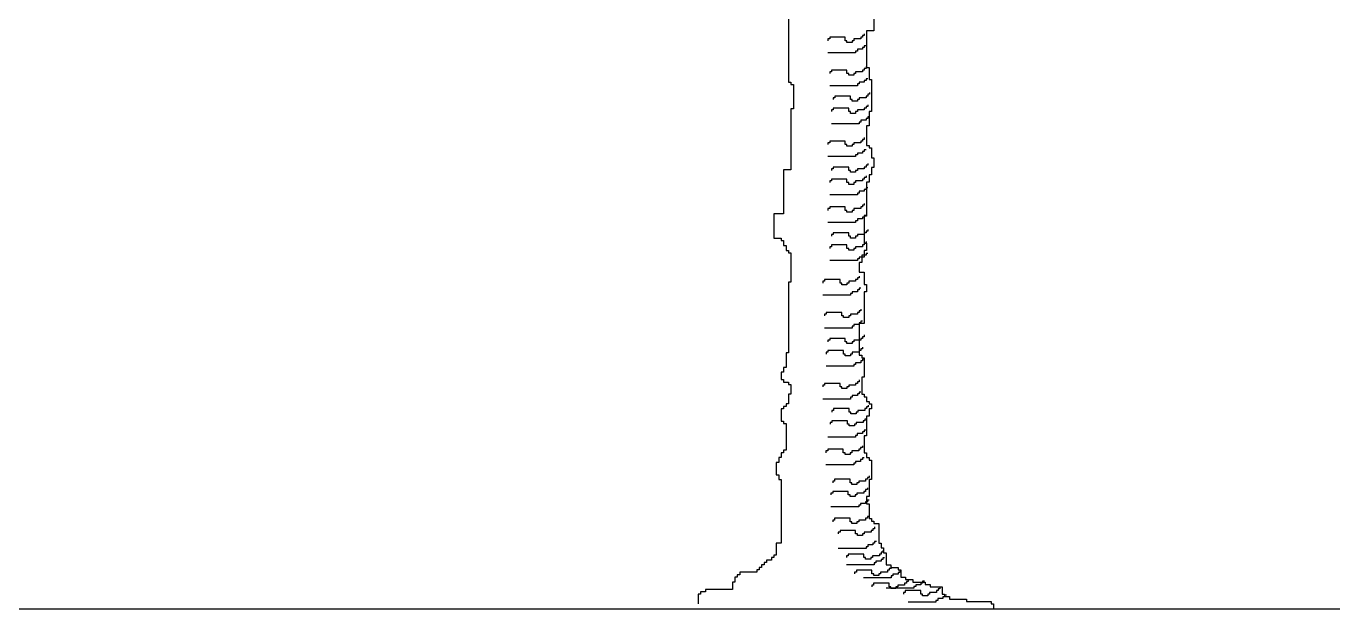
# Model space of a CAD drawing. Header units: millimetres. Extents: x -10794 to 121495, y 177957 to 264658.
# Drawn here: x 93043 to 100644, y 200332 to 203721 of the extents above; entities that cross this region are included whole.
import ezdxf

# ---------------------------------------------------------------- set-up
doc = ezdxf.new("R2010")
doc.units = ezdxf.units.MM
doc.layers.add('www.cad-blocks.net', color=7, linetype='Continuous')

# ---------------------------------------------------------------- blocks, each defined once
blk = doc.blocks.new('A$C5D3D05BB')
for p, q in [((2510.8, 3432.5), (2510.8, 3063.7)), ((3007.6, 3432.5), (3007.6, 3361.6)), ((3007.6, 3361.6), (2965, 3361.6)), ((2965, 3361.6), (2965, 3148.8)), ((2965, 3148.8), (2979.2, 3148.8)), ((2979.2, 3148.8), (2979.2, 3077.9)), ((2510.8, 3063.7), (2525, 3063.7)), ((2525, 3063.7), (2525, 3049.5)), ((2525, 3049.5), (2539.2, 3049.5)), ((2539.2, 3049.5), (2539.2, 2907.7)), ((2979.2, 3077.9), (2993.4, 3077.9)), ((2993.4, 3077.9), (2993.4, 2893.5)), ((2539.2, 2907.7), (2525, 2907.7)), ((2525, 2907.7), (2525, 2553.1)), ((2993.4, 2893.5), (2979.2, 2893.5)), ((2979.2, 2893.5), (2979.2, 2808.4)), ((2979.2, 2808.4), (2965, 2808.4)), ((2965, 2808.4), (2965, 2694.9)), ((2965, 2694.9), (2979.2, 2694.9)), ((2979.2, 2694.9), (2979.2, 2680.8)), ((2979.2, 2680.8), (2993.4, 2680.8)), ((2993.4, 2680.8), (2993.4, 2624)), ((2993.4, 2624), (3007.6, 2624)), ((3007.6, 2624), (3007.6, 2567.3)), ((2525, 2553.1), (2482.4, 2553.1)), ((2482.4, 2553.1), (2482.4, 2297.8)), ((2993.4, 2524.7), (2979.2, 2524.7)), ((2979.2, 2524.7), (2979.2, 2482.2)), ((3007.6, 2567.3), (2993.4, 2567.3)), ((2993.4, 2567.3), (2993.4, 2524.7)), ((2979.2, 2482.2), (2965, 2482.2)), ((2965, 2482.2), (2965, 2283.6)), ((2482.4, 2297.8), (2425.7, 2297.8)), ((2425.7, 2297.8), (2425.7, 2156)), ((2965, 2283.6), (2950.8, 2283.6)), ((2950.8, 2283.6), (2950.8, 2127.6)), ((2425.7, 2156), (2468.2, 2156)), ((2468.2, 2156), (2468.2, 2141.8)), ((2468.2, 2141.8), (2482.4, 2141.8)), ((2482.4, 2141.8), (2482.4, 2113.4)), ((2482.4, 2113.4), (2496.6, 2113.4)), ((2496.6, 2113.4), (2496.6, 2085)), ((2496.6, 2085), (2510.8, 2085)), ((2510.8, 2085), (2510.8, 2070.9)), ((2510.8, 2070.9), (2525, 2070.9)), ((2525, 2070.9), (2525, 1900.6)), ((2950.8, 2056.7), (2936.6, 2056.7)), ((2936.6, 2056.7), (2936.6, 2014.1)), ((2950.8, 2127.6), (2965, 2127.6)), ((2965, 2085), (2950.8, 2085)), ((2950.8, 2085), (2950.8, 2056.7)), ((2965, 2127.6), (2965, 2085)), ((2936.6, 2014.1), (2922.4, 2014.1)), ((2922.4, 2014.1), (2922.4, 1957.4)), ((2525, 1900.6), (2510.8, 1900.6)), ((2510.8, 1900.6), (2510.8, 1489.3)), ((2922.4, 1957.4), (2950.8, 1957.4)), ((2950.8, 1957.4), (2950.8, 1886.5)), ((2950.8, 1886.5), (2965, 1886.5)), ((2965, 1843.9), (2950.8, 1843.9)), ((2950.8, 1843.9), (2950.8, 1659.5)), ((2965, 1886.5), (2965, 1843.9)), ((2950.8, 1659.5), (2922.4, 1659.5)), ((2922.4, 1659.5), (2922.4, 1475.1)), ((2510.8, 1489.3), (2496.6, 1489.3)), ((2496.6, 1489.3), (2496.6, 1404.2)), ((2922.4, 1475.1), (2936.6, 1475.1)), ((2936.6, 1475.1), (2936.6, 1460.9)), ((2936.6, 1460.9), (2950.8, 1460.9)), ((2950.8, 1460.9), (2950.8, 1347.5)), ((2482.4, 1375.8), (2468.2, 1375.8)), ((2468.2, 1375.8), (2468.2, 1333.3)), ((2496.6, 1404.2), (2482.4, 1404.2)), ((2482.4, 1404.2), (2482.4, 1375.8)), ((2468.2, 1333.3), (2482.4, 1333.3)), ((2482.4, 1333.3), (2482.4, 1319.1)), ((2482.4, 1319.1), (2510.8, 1319.1)), ((2510.8, 1319.1), (2510.8, 1304.9)), ((2510.8, 1304.9), (2525, 1304.9)), ((2525, 1304.9), (2525, 1248.2)), ((2950.8, 1347.5), (2936.6, 1347.5)), ((2936.6, 1347.5), (2936.6, 1248.2)), ((2525, 1248.2), (2510.8, 1248.2)), ((2510.8, 1248.2), (2510.8, 1191.5)), ((2936.6, 1248.2), (2950.8, 1248.2)), ((2950.8, 1248.2), (2950.8, 1234)), ((2950.8, 1234), (2965, 1234)), ((2965, 1234), (2965, 1205.6)), ((2482.4, 1163.1), (2468.2, 1163.1)), ((2468.2, 1163.1), (2468.2, 1092.2)), ((2496.6, 1177.3), (2482.4, 1177.3)), ((2482.4, 1177.3), (2482.4, 1163.1)), ((2510.8, 1191.5), (2496.6, 1191.5)), ((2496.6, 1191.5), (2496.6, 1177.3)), ((2965, 1205.6), (2979.2, 1205.6)), ((2979.2, 1205.6), (2979.2, 1191.5)), ((2979.2, 1191.5), (2993.4, 1191.5)), ((2993.4, 1163.1), (2979.2, 1163.1)), ((2979.2, 1163.1), (2979.2, 1120.5)), ((2993.4, 1191.5), (2993.4, 1163.1)), ((2468.2, 1092.2), (2482.4, 1092.2)), ((2482.4, 1092.2), (2482.4, 1078)), ((2482.4, 1078), (2496.6, 1078)), ((2496.6, 1078), (2496.6, 922)), ((2979.2, 1120.5), (2965, 1120.5)), ((2965, 1120.5), (2965, 1007.1)), ((2965, 1007.1), (2950.8, 1007.1)), ((2950.8, 1007.1), (2950.8, 907.8)), ((2496.6, 922), (2482.4, 922)), ((2482.4, 922), (2482.4, 907.8)), ((2454, 851), (2439.8, 851)), ((2439.8, 851), (2439.8, 780.1)), ((2468.2, 879.4), (2454, 879.4)), ((2454, 879.4), (2454, 851)), ((2482.4, 907.8), (2468.2, 907.8)), ((2468.2, 907.8), (2468.2, 879.4)), ((2950.8, 907.8), (2965, 907.8)), ((2965, 907.8), (2965, 879.4)), ((2965, 879.4), (2979.2, 879.4)), ((2979.2, 879.4), (2979.2, 865.2)), ((2979.2, 865.2), (2993.4, 865.2)), ((2993.4, 865.2), (2993.4, 751.7)), ((2439.8, 780.1), (2454, 780.1)), ((2454, 780.1), (2454, 751.7)), ((2454, 751.7), (2468.2, 751.7)), ((2468.2, 751.7), (2468.2, 383)), ((2993.4, 751.7), (2979.2, 751.7)), ((2979.2, 751.7), (2979.2, 652.5)), ((2979.2, 652.5), (2965, 652.5)), ((2965, 652.5), (2965, 609.9)), ((2965, 609.9), (2979.2, 609.9)), ((2979.2, 609.9), (2979.2, 524.8)), ((2979.2, 524.8), (2993.4, 524.8)), ((2993.4, 524.8), (2993.4, 510.6)), ((2993.4, 510.6), (3007.6, 510.6)), ((3007.6, 510.6), (3007.6, 496.4)), ((3007.6, 496.4), (3035.9, 496.4)), ((3035.9, 496.4), (3035.9, 383)), ((2468.2, 383), (2439.8, 383)), ((2439.8, 383), (2439.8, 312)), ((3035.9, 383), (3050.1, 383)), ((3050.1, 383), (3050.1, 354.6)), ((2439.8, 312), (2425.7, 312)), ((2425.7, 312), (2425.7, 297.9)), ((3050.1, 354.6), (3064.3, 354.6)), ((3064.3, 354.6), (3064.3, 326.2)), ((3064.3, 326.2), (3078.5, 326.2)), ((3078.5, 326.2), (3078.5, 255.3)), ((2354.7, 241.1), (2340.5, 241.1)), ((2340.5, 241.1), (2340.5, 226.9)), ((2368.9, 255.3), (2354.7, 255.3)), ((2354.7, 255.3), (2354.7, 241.1)), ((2383.1, 269.5), (2368.9, 269.5)), ((2368.9, 269.5), (2368.9, 255.3)), ((2411.5, 283.7), (2383.1, 283.7)), ((2383.1, 283.7), (2383.1, 269.5)), ((2425.7, 297.9), (2411.5, 297.9)), ((2411.5, 297.9), (2411.5, 283.7)), ((3078.5, 255.3), (3106.9, 255.3)), ((3106.9, 255.3), (3106.9, 241.1)), ((3106.9, 241.1), (3149.5, 241.1)), ((3149.5, 241.1), (3149.5, 226.9)), ((2198.6, 156), (2184.4, 156)), ((2184.4, 156), (2184.4, 113.5)), ((2212.8, 184.4), (2198.6, 184.4)), ((2198.6, 184.4), (2198.6, 156)), ((2227, 198.6), (2212.8, 198.6)), ((2212.8, 198.6), (2212.8, 184.4)), ((2326.3, 212.8), (2227, 212.8)), ((2227, 212.8), (2227, 198.6)), ((2340.5, 226.9), (2326.3, 226.9)), ((2326.3, 226.9), (2326.3, 212.8)), ((3149.5, 226.9), (3163.7, 226.9)), ((3163.7, 226.9), (3163.7, 184.4)), ((3163.7, 184.4), (3192.1, 184.4)), ((3192.1, 184.4), (3192.1, 170.2)), ((3192.1, 170.2), (3234.6, 170.2)), ((3234.6, 170.2), (3234.6, 156)), ((3234.6, 156), (3305.6, 156)), ((3305.6, 156), (3305.6, 141.8)), ((1999.9, 85.1), (1985.7, 85.1)), ((1985.7, 85.1), (1985.7, 28.4)), ((2028.3, 99.3), (1999.9, 99.3)), ((1999.9, 99.3), (1999.9, 85.1)), ((2184.4, 113.5), (2028.3, 113.5)), ((2028.3, 113.5), (2028.3, 99.3)), ((3305.6, 141.8), (3334, 141.8)), ((3334, 141.8), (3334, 127.7)), ((3334, 127.7), (3405, 127.7)), ((3405, 127.7), (3405, 85.1)), ((3405, 85.1), (3419.2, 85.1)), ((3419.2, 85.1), (3419.2, 70.9)), ((3419.2, 70.9), (3447.5, 70.9)), ((3447.5, 70.9), (3447.5, 56.7)), ((3447.5, 56.7), (3546.9, 56.7)), ((3546.9, 56.7), (3546.9, 42.6)), ((3546.9, 42.6), (3688.8, 42.6)), ((3688.8, 42.6), (3688.8, 28.4)), ((3688.8, 28.4), (3703, 28.4)), ((3703, 28.4), (3703, 0)), ((3703, 0), (3717.2, 0))]:
    blk.add_line(p, q)
for points in [[(2951.8, 3344.9), (2951.8, 3334.8), (2941.7, 3334.8), (2941.7, 3324.7), (2931.6, 3324.7), (2931.6, 3314.7), (2891.3, 3314.7), (2891.3, 3304.6), (2881.2, 3304.6), (2881.2, 3294.5), (2851, 3294.5), (2851, 3304.6), (2840.9, 3304.6), (2840.9, 3324.7), (2750.3, 3324.7), (2750.3, 3314.7), (2740.2, 3314.7), (2740.2, 3304.6)], [(2961.8, 3274.4), (2951.8, 3274.4), (2951.8, 3264.3), (2941.7, 3264.3), (2941.7, 3254.3), (2911.5, 3254.3), (2911.5, 3244.2), (2901.4, 3244.2), (2901.4, 3234.1), (2740.2, 3234.1)], [(2961.8, 3153.6), (2961.8, 3143.5), (2951.8, 3143.5), (2951.8, 3133.4), (2941.7, 3133.4), (2941.7, 3123.4), (2901.4, 3123.4), (2901.4, 3113.3), (2891.3, 3113.3), (2891.3, 3103.2), (2861.1, 3103.2), (2861.1, 3113.3), (2851, 3113.3), (2851, 3133.4), (2760.3, 3133.4), (2760.3, 3123.4), (2750.3, 3123.4), (2750.3, 3113.3)], [(2971.9, 3083.1), (2961.8, 3083.1), (2961.8, 3073), (2951.8, 3073), (2951.8, 3062.9), (2921.5, 3062.9), (2921.5, 3052.9), (2911.5, 3052.9), (2911.5, 3042.8), (2750.3, 3042.8)], [(2982, 3002.5), (2982, 2992.5), (2971.9, 2992.5), (2971.9, 2982.4), (2961.8, 2982.4), (2961.8, 2972.3), (2921.5, 2972.3), (2921.5, 2962.3), (2911.5, 2962.3), (2911.5, 2952.2), (2881.2, 2952.2), (2881.2, 2962.3), (2871.2, 2962.3), (2871.2, 2982.4), (2780.5, 2982.4), (2780.5, 2972.3), (2770.4, 2972.3), (2770.4, 2962.3)], [(2971.9, 2932), (2971.9, 2922), (2961.8, 2922), (2961.8, 2911.9), (2951.8, 2911.9), (2951.8, 2901.8), (2911.5, 2901.8), (2911.5, 2891.8), (2901.4, 2891.8), (2901.4, 2881.7), (2871.2, 2881.7), (2871.2, 2891.8), (2861.1, 2891.8), (2861.1, 2911.9), (2770.4, 2911.9), (2770.4, 2901.8), (2760.3, 2901.8), (2760.3, 2891.8)], [(2982, 2861.6), (2971.9, 2861.6), (2971.9, 2851.5), (2961.8, 2851.5), (2961.8, 2841.4), (2931.6, 2841.4), (2931.6, 2831.4), (2921.5, 2831.4), (2921.5, 2821.3), (2760.3, 2821.3)], [(2951.8, 2740.7), (2951.8, 2730.7), (2941.7, 2730.7), (2941.7, 2720.6), (2931.6, 2720.6), (2931.6, 2710.5), (2891.3, 2710.5), (2891.3, 2700.5), (2881.2, 2700.5), (2881.2, 2690.4), (2851, 2690.4), (2851, 2700.5), (2840.9, 2700.5), (2840.9, 2720.6), (2750.3, 2720.6), (2750.3, 2710.5), (2740.2, 2710.5), (2740.2, 2700.5)], [(2961.8, 2670.3), (2951.8, 2670.3), (2951.8, 2660.2), (2941.7, 2660.2), (2941.7, 2650.1), (2911.5, 2650.1), (2911.5, 2640.1), (2901.4, 2640.1), (2901.4, 2630), (2740.2, 2630)], [(2971.9, 2589.7), (2971.9, 2579.6), (2961.8, 2579.6), (2961.8, 2569.6), (2951.8, 2569.6), (2951.8, 2559.5), (2911.5, 2559.5), (2911.5, 2549.4), (2901.4, 2549.4), (2901.4, 2539.4), (2871.2, 2539.4), (2871.2, 2549.4), (2861.1, 2549.4), (2861.1, 2569.6), (2770.4, 2569.6), (2770.4, 2559.5), (2760.3, 2559.5), (2760.3, 2549.4)], [(2961.8, 2519.2), (2961.8, 2509.2), (2951.8, 2509.2), (2951.8, 2499.1), (2941.7, 2499.1), (2941.7, 2489), (2901.4, 2489), (2901.4, 2479), (2891.3, 2479), (2891.3, 2468.9), (2861.1, 2468.9), (2861.1, 2479), (2851, 2479), (2851, 2499.1), (2760.3, 2499.1), (2760.3, 2489), (2750.3, 2489), (2750.3, 2479)], [(2971.9, 2448.7), (2961.8, 2448.7), (2961.8, 2438.7), (2951.8, 2438.7), (2951.8, 2428.6), (2921.5, 2428.6), (2921.5, 2418.5), (2911.5, 2418.5), (2911.5, 2408.5), (2750.3, 2408.5)], [(2951.8, 2358.1), (2951.8, 2348.1), (2941.7, 2348.1), (2941.7, 2338), (2931.6, 2338), (2931.6, 2327.9), (2891.3, 2327.9), (2891.3, 2317.8), (2881.2, 2317.8), (2881.2, 2307.8), (2851, 2307.8), (2851, 2317.8), (2840.9, 2317.8), (2840.9, 2338), (2750.3, 2338), (2750.3, 2327.9), (2740.2, 2327.9), (2740.2, 2317.8)], [(2961.8, 2287.6), (2951.8, 2287.6), (2951.8, 2277.6), (2941.7, 2277.6), (2941.7, 2267.5), (2911.5, 2267.5), (2911.5, 2257.4), (2901.4, 2257.4), (2901.4, 2247.4), (2740.2, 2247.4)], [(2961.8, 2287.6), (2951.8, 2287.6), (2951.8, 2277.6), (2941.7, 2277.6), (2941.7, 2267.5), (2911.5, 2267.5), (2911.5, 2257.4), (2901.4, 2257.4), (2901.4, 2247.4), (2740.2, 2247.4)], [(2971.9, 2207.1), (2971.9, 2197), (2961.8, 2197), (2961.8, 2187), (2951.8, 2187), (2951.8, 2176.9), (2911.5, 2176.9), (2911.5, 2166.8), (2901.4, 2166.8), (2901.4, 2156.7), (2871.2, 2156.7), (2871.2, 2166.8), (2861.1, 2166.8), (2861.1, 2187), (2770.4, 2187), (2770.4, 2176.9), (2760.3, 2176.9), (2760.3, 2166.8)], [(2971.9, 2207.1), (2971.9, 2197), (2961.8, 2197), (2961.8, 2187), (2951.8, 2187), (2951.8, 2176.9), (2911.5, 2176.9), (2911.5, 2166.8), (2901.4, 2166.8), (2901.4, 2156.7), (2871.2, 2156.7), (2871.2, 2166.8), (2861.1, 2166.8), (2861.1, 2187), (2770.4, 2187), (2770.4, 2176.9), (2760.3, 2176.9), (2760.3, 2166.8)], [(2961.8, 2136.6), (2961.8, 2126.5), (2951.8, 2126.5), (2951.8, 2116.5), (2941.7, 2116.5), (2941.7, 2106.4), (2901.4, 2106.4), (2901.4, 2096.3), (2891.3, 2096.3), (2891.3, 2086.3), (2861.1, 2086.3), (2861.1, 2096.3), (2851, 2096.3), (2851, 2116.5), (2760.3, 2116.5), (2760.3, 2106.4), (2750.3, 2106.4), (2750.3, 2096.3)], [(2961.8, 2136.6), (2961.8, 2126.5), (2951.8, 2126.5), (2951.8, 2116.5), (2941.7, 2116.5), (2941.7, 2106.4), (2901.4, 2106.4), (2901.4, 2096.3), (2891.3, 2096.3), (2891.3, 2086.3), (2861.1, 2086.3), (2861.1, 2096.3), (2851, 2096.3), (2851, 2116.5), (2760.3, 2116.5), (2760.3, 2106.4), (2750.3, 2106.4), (2750.3, 2096.3)], [(2971.9, 2066.1), (2961.8, 2066.1), (2961.8, 2056.1), (2951.8, 2056.1), (2951.8, 2046), (2921.5, 2046), (2921.5, 2035.9), (2911.5, 2035.9), (2911.5, 2025.9), (2750.3, 2025.9)], [(2971.9, 2066.1), (2961.8, 2066.1), (2961.8, 2056.1), (2951.8, 2056.1), (2951.8, 2046), (2921.5, 2046), (2921.5, 2035.9), (2911.5, 2035.9), (2911.5, 2025.9), (2750.3, 2025.9)], [(2921.5, 1935.2), (2921.5, 1925.2), (2911.5, 1925.2), (2911.5, 1915.1), (2901.4, 1915.1), (2901.4, 1905), (2861.1, 1905), (2861.1, 1895), (2851, 1895), (2851, 1884.9), (2820.8, 1884.9), (2820.8, 1895), (2810.7, 1895), (2810.7, 1915.1), (2720, 1915.1), (2720, 1905), (2709.9, 1905), (2709.9, 1895)], [(2931.6, 1864.8), (2921.5, 1864.8), (2921.5, 1854.7), (2911.5, 1854.7), (2911.5, 1844.6), (2881.2, 1844.6), (2881.2, 1834.5), (2871.2, 1834.5), (2871.2, 1824.5), (2709.9, 1824.5)], [(2931.6, 1743.9), (2931.6, 1733.9), (2921.5, 1733.9), (2921.5, 1723.8), (2911.5, 1723.8), (2911.5, 1713.7), (2871.2, 1713.7), (2871.2, 1703.6), (2861.1, 1703.6), (2861.1, 1693.6), (2830.9, 1693.6), (2830.9, 1703.6), (2820.8, 1703.6), (2820.8, 1723.8), (2730.1, 1723.8), (2730.1, 1713.7), (2720, 1713.7), (2720, 1703.6)], [(2941.7, 1673.4), (2931.6, 1673.4), (2931.6, 1663.4), (2921.5, 1663.4), (2921.5, 1653.3), (2891.3, 1653.3), (2891.3, 1643.2), (2881.2, 1643.2), (2881.2, 1633.2), (2720, 1633.2)], [(2941.7, 1522.4), (2941.7, 1512.3), (2931.6, 1512.3), (2931.6, 1502.3), (2921.5, 1502.3), (2921.5, 1492.2), (2881.2, 1492.2), (2881.2, 1482.1), (2871.2, 1482.1), (2871.2, 1472.1), (2840.9, 1472.1), (2840.9, 1482.1), (2830.9, 1482.1), (2830.9, 1502.3), (2740.2, 1502.3), (2740.2, 1492.2), (2730.1, 1492.2), (2730.1, 1482.1)], [(2951.8, 1592.9), (2951.8, 1582.8), (2941.7, 1582.8), (2941.7, 1572.8), (2931.6, 1572.8), (2931.6, 1562.7), (2891.3, 1562.7), (2891.3, 1552.6), (2881.2, 1552.6), (2881.2, 1542.5), (2851, 1542.5), (2851, 1552.6), (2840.9, 1552.6), (2840.9, 1572.8), (2750.3, 1572.8), (2750.3, 1562.7), (2740.2, 1562.7), (2740.2, 1552.6)], [(2951.8, 1451.9), (2941.7, 1451.9), (2941.7, 1441.9), (2931.6, 1441.9), (2931.6, 1431.8), (2901.4, 1431.8), (2901.4, 1421.7), (2891.3, 1421.7), (2891.3, 1411.7), (2730.1, 1411.7)], [(2921.5, 1331.1), (2921.5, 1321), (2911.5, 1321), (2911.5, 1311), (2901.4, 1311), (2901.4, 1300.9), (2861.1, 1300.9), (2861.1, 1290.8), (2851, 1290.8), (2851, 1280.8), (2820.8, 1280.8), (2820.8, 1290.8), (2810.7, 1290.8), (2810.7, 1311), (2720, 1311), (2720, 1300.9), (2709.9, 1300.9), (2709.9, 1290.8)], [(2931.6, 1260.6), (2921.5, 1260.6), (2921.5, 1250.6), (2911.5, 1250.6), (2911.5, 1240.5), (2881.2, 1240.5), (2881.2, 1230.4), (2871.2, 1230.4), (2871.2, 1220.3), (2709.9, 1220.3)], [(2974.8, 1184.8), (2974.8, 1174.7), (2964.7, 1174.7), (2964.7, 1164.7), (2954.6, 1164.7), (2954.6, 1154.6), (2914.3, 1154.6), (2914.3, 1144.5), (2904.3, 1144.5), (2904.3, 1134.5), (2874, 1134.5), (2874, 1144.5), (2864, 1144.5), (2864, 1164.7), (2773.3, 1164.7), (2773.3, 1154.6), (2763.2, 1154.6), (2763.2, 1144.5)], [(2964.7, 1114.3), (2964.7, 1104.2), (2954.6, 1104.2), (2954.6, 1094.2), (2944.6, 1094.2), (2944.6, 1084.1), (2904.3, 1084.1), (2904.3, 1074), (2894.2, 1074), (2894.2, 1064), (2864, 1064), (2864, 1074), (2853.9, 1074), (2853.9, 1094.2), (2763.2, 1094.2), (2763.2, 1084.1), (2753.1, 1084.1), (2753.1, 1074)], [(2960.6, 1039.1), (2950.5, 1039.1), (2950.5, 1029), (2940.5, 1029), (2940.5, 1019), (2910.2, 1019), (2910.2, 1008.9), (2900.2, 1008.9), (2900.2, 998.8), (2738.9, 998.8)], [(2940.5, 948.5), (2940.5, 938.4), (2930.4, 938.4), (2930.4, 928.3), (2920.3, 928.3), (2920.3, 918.3), (2880, 918.3), (2880, 908.2), (2869.9, 908.2), (2869.9, 898.1), (2839.7, 898.1), (2839.7, 908.2), (2829.6, 908.2), (2829.6, 928.3), (2738.9, 928.3), (2738.9, 918.3), (2728.9, 918.3), (2728.9, 908.2)], [(2950.5, 878), (2940.5, 878), (2940.5, 867.9), (2930.4, 867.9), (2930.4, 857.9), (2900.2, 857.9), (2900.2, 847.8), (2890.1, 847.8), (2890.1, 837.7), (2728.9, 837.7)], [(2950.5, 878), (2940.5, 878), (2940.5, 867.9), (2930.4, 867.9), (2930.4, 857.9), (2900.2, 857.9), (2900.2, 847.8), (2890.1, 847.8), (2890.1, 837.7), (2728.9, 837.7)], [(2979.5, 773.8), (2979.5, 763.7), (2969.5, 763.7), (2969.5, 753.7), (2959.4, 753.7), (2959.4, 743.6), (2919.1, 743.6), (2919.1, 733.5), (2909, 733.5), (2909, 723.5), (2878.8, 723.5), (2878.8, 733.5), (2868.7, 733.5), (2868.7, 753.7), (2778, 753.7), (2778, 743.6), (2767.9, 743.6), (2767.9, 733.5)], [(2979.5, 773.8), (2979.5, 763.7), (2969.5, 763.7), (2969.5, 753.7), (2959.4, 753.7), (2959.4, 743.6), (2919.1, 743.6), (2919.1, 733.5), (2909, 733.5), (2909, 723.5), (2878.8, 723.5), (2878.8, 733.5), (2868.7, 733.5), (2868.7, 753.7), (2778, 753.7), (2778, 743.6), (2767.9, 743.6), (2767.9, 733.5)], [(2969.5, 703.3), (2969.5, 693.3), (2959.4, 693.3), (2959.4, 683.2), (2949.3, 683.2), (2949.3, 673.1), (2909, 673.1), (2909, 663.1), (2898.9, 663.1), (2898.9, 653), (2868.7, 653), (2868.7, 663.1), (2858.6, 663.1), (2858.6, 683.2), (2767.9, 683.2), (2767.9, 673.1), (2757.9, 673.1), (2757.9, 663.1)], [(2969.5, 703.3), (2969.5, 693.3), (2959.4, 693.3), (2959.4, 683.2), (2949.3, 683.2), (2949.3, 673.1), (2909, 673.1), (2909, 663.1), (2898.9, 663.1), (2898.9, 653), (2868.7, 653), (2868.7, 663.1), (2858.6, 663.1), (2858.6, 683.2), (2767.9, 683.2), (2767.9, 673.1), (2757.9, 673.1), (2757.9, 663.1)], [(2979.5, 632.8), (2969.5, 632.8), (2969.5, 622.8), (2959.4, 622.8), (2959.4, 612.7), (2929.2, 612.7), (2929.2, 602.6), (2919.1, 602.6), (2919.1, 592.6), (2757.9, 592.6)], [(2979.5, 632.8), (2969.5, 632.8), (2969.5, 622.8), (2959.4, 622.8), (2959.4, 612.7), (2929.2, 612.7), (2929.2, 602.6), (2919.1, 602.6), (2919.1, 592.6), (2757.9, 592.6)], [(2979.5, 546.9), (2979.5, 536.8), (2969.5, 536.8), (2969.5, 526.7), (2959.4, 526.7), (2959.4, 516.7), (2919.1, 516.7), (2919.1, 506.6), (2909, 506.6), (2909, 496.5), (2878.8, 496.5), (2878.8, 506.6), (2868.7, 506.6), (2868.7, 526.7), (2778, 526.7), (2778, 516.7), (2767.9, 516.7), (2767.9, 506.6)], [(3012, 476.4), (3012, 466.3), (3002, 466.3), (3002, 456.3), (2991.9, 456.3), (2991.9, 446.2), (2951.6, 446.2), (2951.6, 436.1), (2941.5, 436.1), (2941.5, 426), (2911.3, 426), (2911.3, 436.1), (2901.2, 436.1), (2901.2, 456.3), (2810.5, 456.3), (2810.5, 446.2), (2800.5, 446.2), (2800.5, 436.1)], [(3012, 476.4), (3012, 466.3), (3002, 466.3), (3002, 456.3), (2991.9, 456.3), (2991.9, 446.2), (2951.6, 446.2), (2951.6, 436.1), (2941.5, 436.1), (2941.5, 426), (2911.3, 426), (2911.3, 436.1), (2901.2, 436.1), (2901.2, 456.3), (2810.5, 456.3), (2810.5, 446.2), (2800.5, 446.2), (2800.5, 436.1)], [(3022.1, 391.7), (3012, 391.7), (3012, 381.7), (3002, 381.7), (3002, 371.6), (2971.7, 371.6), (2971.7, 361.5), (2961.7, 361.5), (2961.7, 351.4), (2800.5, 351.4)], [(3022.1, 391.7), (3012, 391.7), (3012, 381.7), (3002, 381.7), (3002, 371.6), (2971.7, 371.6), (2971.7, 361.5), (2961.7, 361.5), (2961.7, 351.4), (2800.5, 351.4)], [(3060, 338.8), (3060, 328.8), (3049.9, 328.8), (3049.9, 318.7), (3039.8, 318.7), (3039.8, 308.6), (2999.5, 308.6), (2999.5, 298.6), (2989.4, 298.6), (2989.4, 288.5), (2959.2, 288.5), (2959.2, 298.6), (2949.1, 298.6), (2949.1, 318.7), (2858.4, 318.7), (2858.4, 308.6), (2848.4, 308.6), (2848.4, 298.6)], [(3069.4, 297.2), (3059.3, 297.2), (3059.3, 287.1), (3049.3, 287.1), (3049.3, 277), (3019, 277), (3019, 267), (3009, 267), (3009, 256.9), (2847.8, 256.9)], [(3069.4, 297.2), (3059.3, 297.2), (3059.3, 287.1), (3049.3, 287.1), (3049.3, 277), (3019, 277), (3019, 267), (3009, 267), (3009, 256.9), (2847.8, 256.9)], [(3107.3, 244.3), (3107.3, 234.2), (3097.2, 234.2), (3097.2, 224.1), (3087.1, 224.1), (3087.1, 214.1), (3046.8, 214.1), (3046.8, 204), (3036.7, 204), (3036.7, 193.9), (3006.5, 193.9), (3006.5, 204), (2996.4, 204), (2996.4, 224.1), (2905.8, 224.1), (2905.8, 214.1), (2895.7, 214.1), (2895.7, 204)], [(3168.8, 221.5), (3158.7, 221.5), (3158.7, 211.4), (3148.6, 211.4), (3148.6, 201.4), (3118.4, 201.4), (3118.4, 191.3), (3108.3, 191.3), (3108.3, 181.2), (2947.1, 181.2)], [(3168.8, 221.5), (3158.7, 221.5), (3158.7, 211.4), (3148.6, 211.4), (3148.6, 201.4), (3118.4, 201.4), (3118.4, 191.3), (3108.3, 191.3), (3108.3, 181.2), (2947.1, 181.2)], [(3206.6, 168.6), (3206.6, 158.6), (3196.5, 158.6), (3196.5, 148.5), (3186.5, 148.5), (3186.5, 138.4), (3146.2, 138.4), (3146.2, 128.4), (3136.1, 128.4), (3136.1, 118.3), (3105.9, 118.3), (3105.9, 128.4), (3095.8, 128.4), (3095.8, 148.5), (3005.1, 148.5), (3005.1, 138.4), (2995, 138.4), (2995, 128.4)], [(3301.2, 160.1), (3291.2, 160.1), (3291.2, 150), (3281.1, 150), (3281.1, 139.9), (3250.9, 139.9), (3250.9, 129.8), (3240.8, 129.8), (3240.8, 119.8), (3079.6, 119.8)], [(3391.1, 126.1), (3391.1, 116), (3381, 116), (3381, 105.9), (3371, 105.9), (3371, 95.9), (3330.7, 95.9), (3330.7, 85.8), (3320.6, 85.8), (3320.6, 75.7), (3290.4, 75.7), (3290.4, 85.8), (3280.3, 85.8), (3280.3, 105.9), (3189.6, 105.9), (3189.6, 95.9), (3179.5, 95.9), (3179.5, 85.8)], [(3429, 79.7), (3418.9, 79.7), (3418.9, 69.6), (3408.8, 69.6), (3408.8, 59.5), (3378.6, 59.5), (3378.6, 49.5), (3368.5, 49.5), (3368.5, 39.4), (3207.3, 39.4)]]:
    blk.add_lwpolyline(points)
blk = doc.blocks.new('FORMAT')
at = {"layer": 'www.cad-blocks.net', "color": 155, "true_color": 0x546d8e}
blk.add_line((-3335.7, 200331.9), (121495, 200331.9), dxfattribs=at)

msp = doc.modelspace()

# ---------------------------------------------------------------- block references
msp.add_blockref('A$C5D3D05BB', (94967.1, 200331.9))
at = {"layer": 'www.cad-blocks.net'}
msp.add_blockref('FORMAT', (0, 0), dxfattribs=at)

doc.saveas('drawing.dxf')
